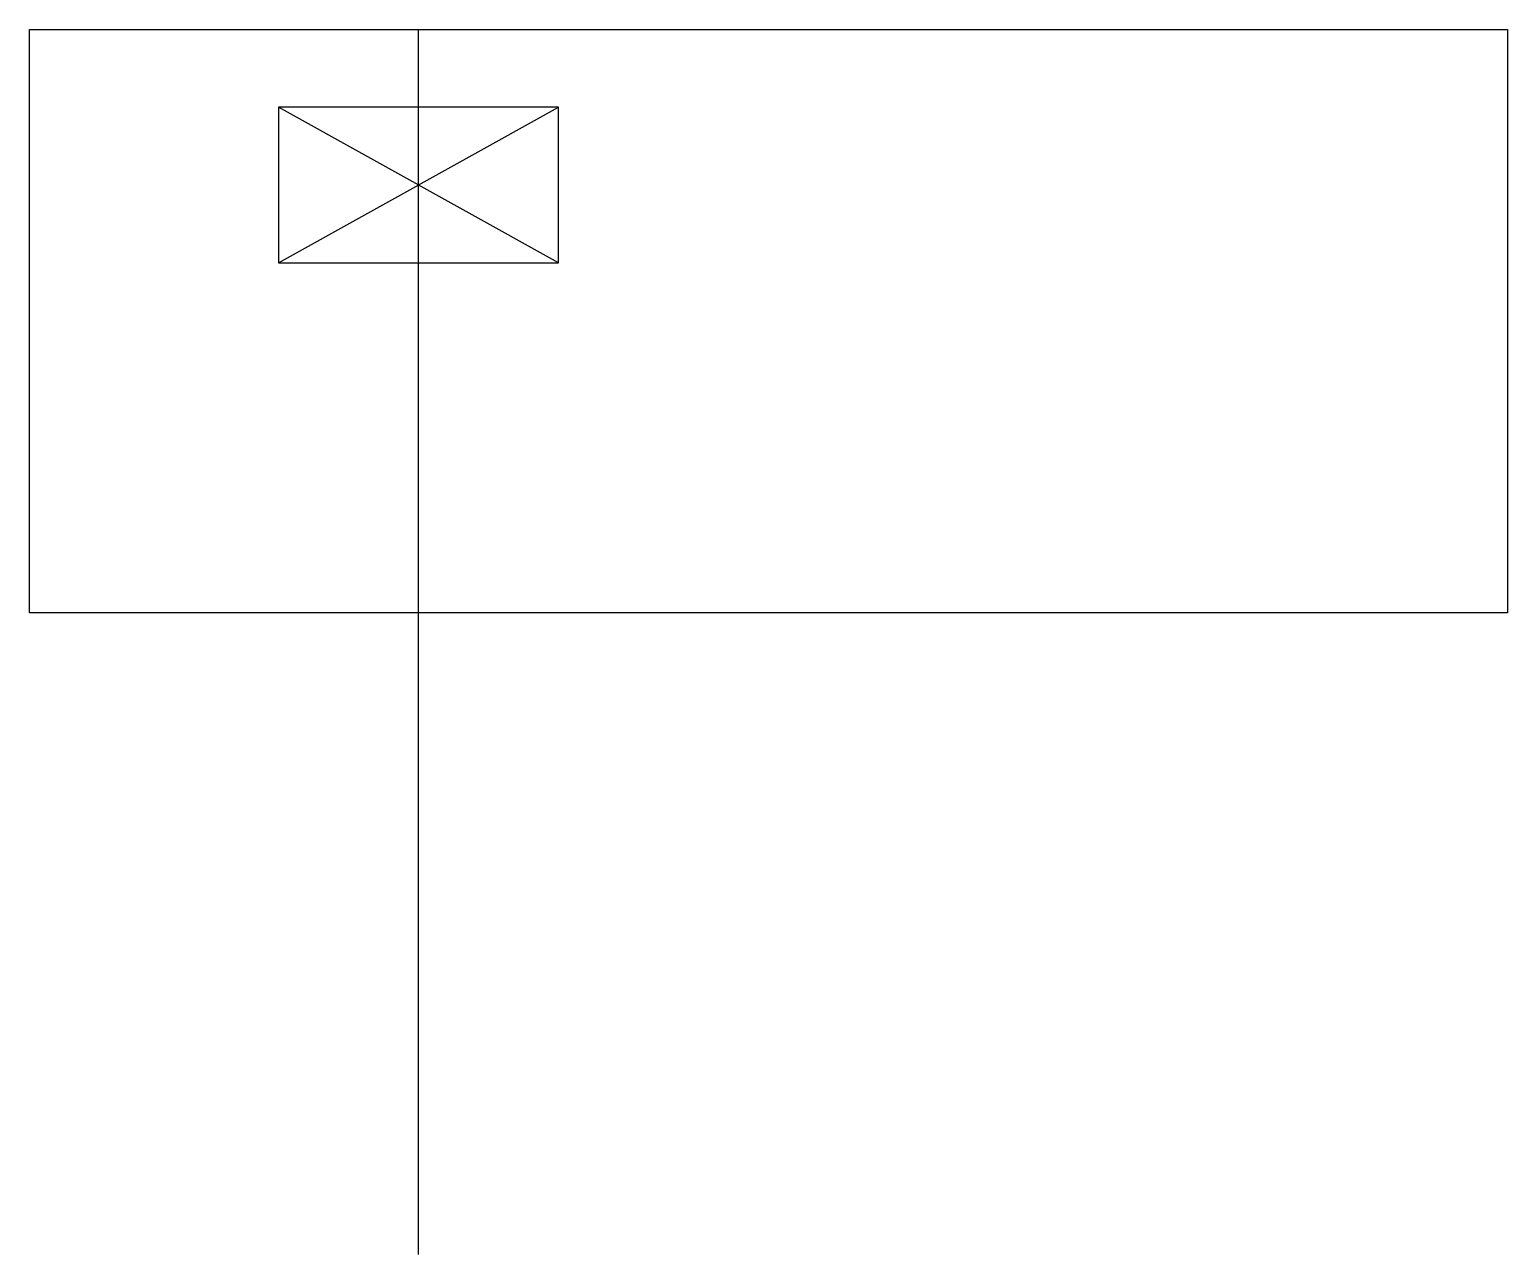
# Model space of a CAD drawing. Header units: millimetres. Extents: x -10 to 28, y 0 to 31.5.
import ezdxf

# ---------------------------------------------------------------- set-up
doc = ezdxf.new("R2010")
doc.units = ezdxf.units.MM
doc.layers.get('0').update_dxf_attribs({"linetype": 'CONTINUOUS'})

msp = doc.modelspace()

# ---------------------------------------------------------------- linework, layer by layer
for p, q in [((0, 0), (0, 31.5)), ((3.6, 29.5), (-3.6, 29.5)), ((-3.6, 29.5), (-3.6, 25.5)), ((-3.6, 25.5), (3.6, 29.5)), ((3.6, 25.5), (-3.6, 29.5)), ((3.6, 25.5), (3.6, 29.5)), ((-3.6, 25.5), (3.6, 25.5))]:
    msp.add_line(p, q)
msp.add_lwpolyline([(28, 16.5), (-10, 16.5), (-10, 31.5), (28, 31.5)], close=True)

doc.saveas('drawing.dxf')
